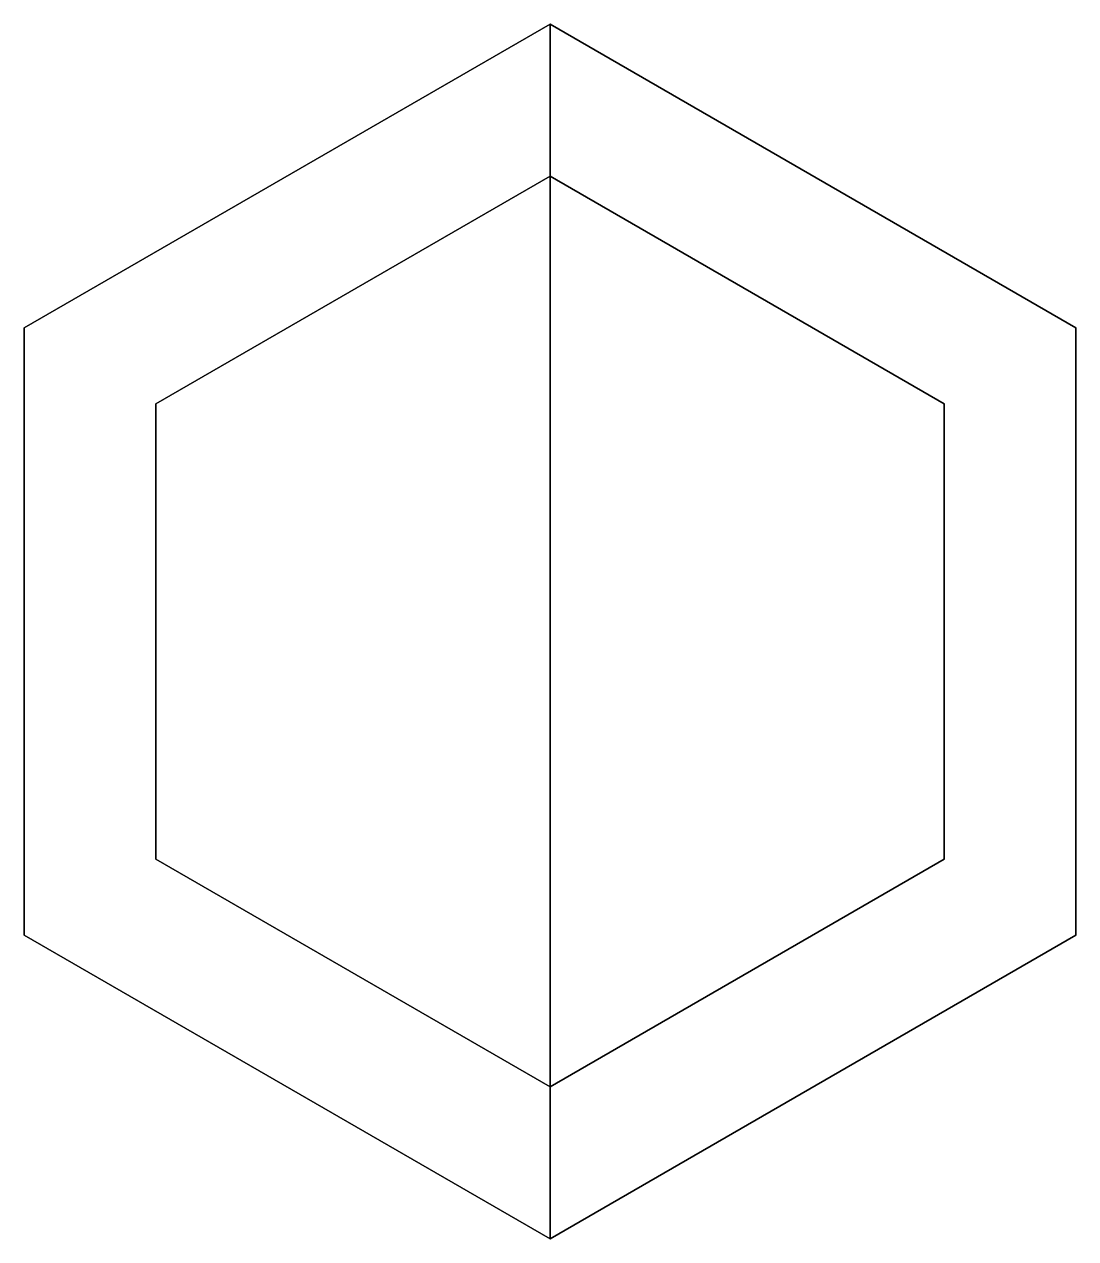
# Model space of a CAD drawing. Extents: x -0.0346 to 0.0346, y -0.04 to 0.04.
import ezdxf

# ---------------------------------------------------------------- set-up
doc = ezdxf.new("R2010")
doc.units = 0
doc.layers.add('MG_RAISER', color=6, linetype='CONTINUOUS')

msp = doc.modelspace()

# ---------------------------------------------------------------- linework, layer by layer
at = {"layer": 'MG_RAISER'}
for points in [[(0, 0.04, 2.19), (-0.034641, 0.02, 2.19), (-0.034641, 0.02, 2.69), (0, 0.04, 2.69)], [(0, -0.04, 2.69), (0, 0.04, 2.69), (-0.034641, 0.02, 2.69), (-0.034641, -0.02, 2.69)], [(0.034641, 0.02, 2.19), (0, 0.04, 2.19), (0, 0.04, 2.69), (0.034641, 0.02, 2.69)], [(0.034641, -0.02, 2.69), (0.034641, 0.02, 2.69), (0, 0.04, 2.69), (0, -0.04, 2.69)], [(0, 0.03, 2.69), (-0.025981, 0.015, 2.69), (-0.025981, 0.015, 2.77), (0, 0.03, 2.77)], [(0.025981, 0.015, 2.69), (0, 0.03, 2.69), (0, 0.03, 2.77), (0.025981, 0.015, 2.77)], [(-0.034641, 0.02, 2.19), (-0.034641, -0.02, 2.19), (-0.034641, -0.02, 2.69), (-0.034641, 0.02, 2.69)], [(0.034641, -0.02, 2.19), (0.034641, 0.02, 2.19), (0.034641, 0.02, 2.69), (0.034641, -0.02, 2.69)], [(-0.025981, 0.015, 2.69), (-0.025981, -0.015, 2.69), (-0.025981, -0.015, 2.77), (-0.025981, 0.015, 2.77)], [(0.025981, -0.015, 2.69), (0.025981, 0.015, 2.69), (0.025981, 0.015, 2.77), (0.025981, -0.015, 2.77)], [(-0.025981, -0.015, 2.69), (0, -0.03, 2.69), (0, -0.03, 2.77), (-0.025981, -0.015, 2.77)], [(0, -0.03, 2.69), (0.025981, -0.015, 2.69), (0.025981, -0.015, 2.77), (0, -0.03, 2.77)], [(-0.034641, -0.02, 2.19), (0, -0.04, 2.19), (0, -0.04, 2.69), (-0.034641, -0.02, 2.69)], [(0, -0.04, 2.19), (0.034641, -0.02, 2.19), (0.034641, -0.02, 2.69), (0, -0.04, 2.69)]]:
    msp.add_3dface(points, dxfattribs=at)

doc.saveas('drawing.dxf')
